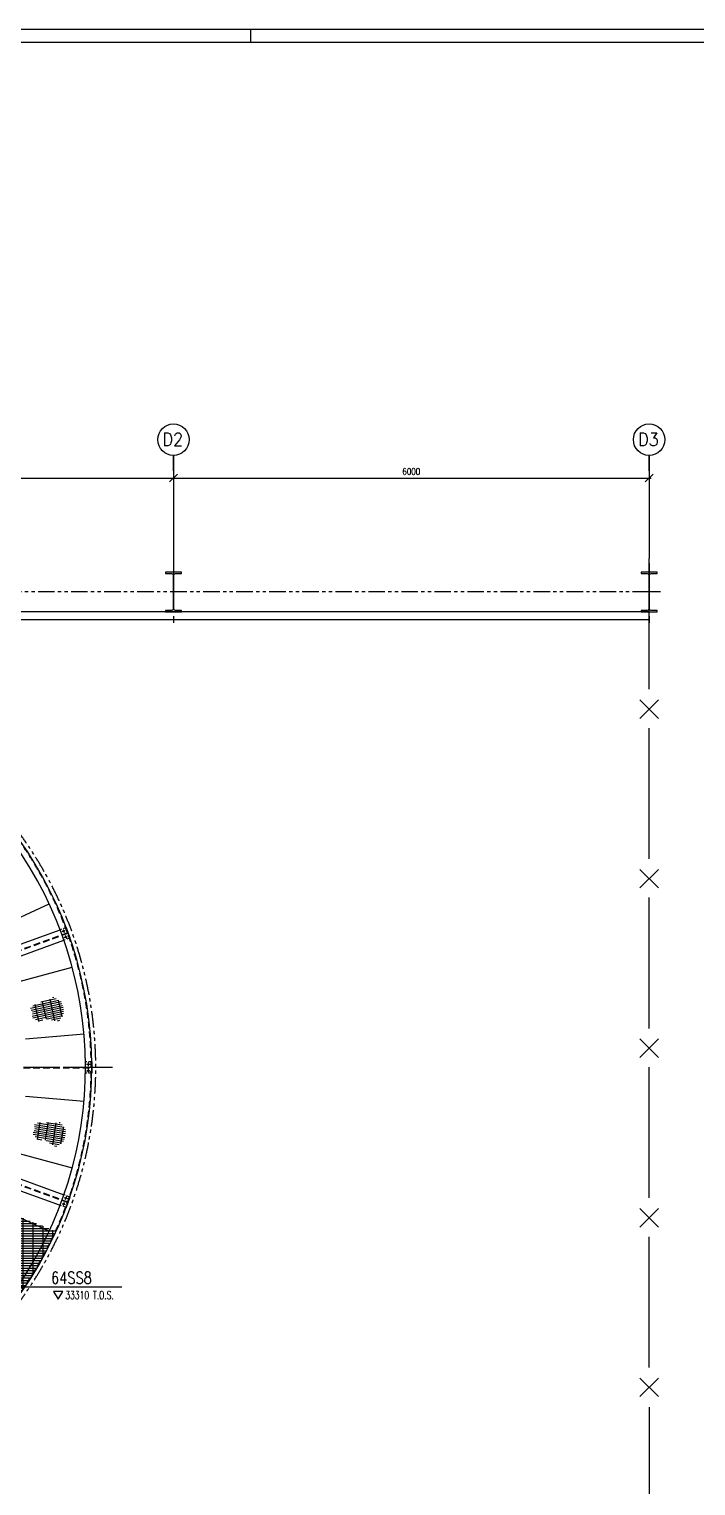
# Model space of a CAD drawing. Extents: x 0 to 39171, y 29931 to 57651.
# Drawn here: x 15583 to 23993, y 39272 to 57651 of the extents above; entities that cross this region are included whole.
import ezdxf

# ---------------------------------------------------------------- set-up
doc = ezdxf.new("R2010")
doc.units = 0
doc.header["$LTSCALE"] = 333.3
doc.header["$MEASUREMENT"] = 0
doc.header["$PDSIZE"] = 5
for name, pattern in [('CENTER', [2, 1.25, -0.25, 0.25, -0.25]), ('DASHDOT', [1, 0.5, -0.25, 0, -0.25]), ('HIDDEN', [0.375, 0.25, -0.125]), ('PHANTOM', [2.5, 1.25, -0.25, 0.25, -0.25, 0.25, -0.25]), ('PHANTOM2', [1.25, 0.625, -0.125, 0.125, -0.125, 0.125, -0.125])]:
    doc.linetypes.add(name, pattern=pattern)
doc.layers.get('0').update_dxf_attribs({"linetype": 'CONTINUOUS'})
doc.layers.get('DEFPOINTS').update_dxf_attribs({"linetype": 'CONTINUOUS'})
for name, color, linetype in [('$01Sald', 2, 'CONTINUOUS'), ('100', 1, 'CONTINUOUS'), ('20', 3, 'CONTINUOUS'), ('50', 6, 'CONTINUOUS'), ('70', 7, 'DASHDOT')]:
    doc.layers.add(name, color=color, linetype=linetype)
doc.styles.add('DIM', font='romans.shx', dxfattribs={"height": 40})
doc.styles.add('ROMANS', font='romans', dxfattribs={"width": 0.8})
doc.styles.get("Standard").update_dxf_attribs({"font": 'ROMANS.SHX', "width": 0.8})
doc.dimstyles.new('STANDARD$0', dxfattribs={"dimscale": 20, "dimtxt": 0.18, "dimasz": 2, "dimexe": 1, "dimexo": 1, "dimgap": 1, "dimtad": 1, "dimdec": 0, "dimzin": 0, "dimdsep": 46, "dimtxsty": 'DIM', "dimblk1": 'OBLIQUE', "dimblk2": 'OBLIQUE', "dimsah": 1, "dimcen": 0.09, "dimdle": 1, "dimclrd": 6, "dimclre": 6, "dimclrt": 6, "dimadec": 0, "dimazin": 0, "dimtfac": 1, "dimtdec": 0, "dimtofl": 0, "dimtmove": 2, "dimatfit": 3, "dimldrblk": 'OBLIQUE', "dimfxl": 0, "dimtolj": 1, "dimtzin": 0, "dimarcsym": 0})

# ---------------------------------------------------------------- blocks, each defined once
blk = doc.blocks.new('*D0')
at = {"layer": '50', "color": 0, "lineweight": -2}
for p, q in [((11403, 52274), (11403, 51981)), ((17403, 52274), (17403, 51981)), ((11354, 51938), (11453, 52037)), ((17354, 51938), (17453, 52037)), ((11377, 51987), (17430, 51987))]:
    blk.add_line(p, q, dxfattribs=at)
at = {"layer": 'DEFPOINTS', "color": 0}
for p in [(11403, 52277), (17403, 52277), (17403, 51987)]:
    blk.add_point(p, dxfattribs=at)
at = {"layer": '50', "color": 0, "insert": (14403, 52070), "char_height": 82.5, "attachment_point": 5}
blk.add_mtext('\\A1;6000', dxfattribs=at)
blk = doc.blocks.new('*D2')
at = {"layer": '50', "color": 0, "lineweight": -2}
for p, q in [((17403, 52274), (17403, 51981)), ((23403, 52274), (23403, 51981)), ((17354, 51938), (17453, 52037)), ((23354, 51938), (23453, 52037)), ((17377, 51987), (23430, 51987))]:
    blk.add_line(p, q, dxfattribs=at)
at = {"layer": 'DEFPOINTS', "color": 0}
for p in [(17403, 52277), (23403, 52277), (23403, 51987)]:
    blk.add_point(p, dxfattribs=at)
at = {"layer": '50', "color": 0, "insert": (20403, 52070), "char_height": 82.5, "attachment_point": 5}
blk.add_mtext('\\A1;6000', dxfattribs=at)
blk = doc.blocks.new('*X15')
at = {"color": 0}
for p, q in [((1228.9, 475), (1427.5, 475)), ((1229.8, 487.5), (1431.2, 487.5)), ((1230.6, 462.5), (1425.6, 462.5)), ((1232.3, 500), (1430.1, 500)), ((1234.8, 512.5), (1416.2, 512.5)), ((1244.1, 525), (1343.8, 525)), ((1250, 422), (1250, 530.6)), ((1257.2, 537.5), (1318.7, 537.5)), ((1270.3, 550), (1285.4, 550)), ((1300, 404.2), (1300, 544.5)), ((1350, 411.7), (1350, 522.7)), ((1370.6, 525), (1402.2, 525)), ((1400, 418), (1400, 527)), ((1232.2, 450), (1430.1, 450)), ((1233.7, 437.5), (1431.5, 437.5)), ((1246.8, 425), (1414.5, 425)), ((1259.9, 412.5), (1359.2, 412.5)), ((1273, 400), (1281.3, 400))]:
    blk.add_line(p, q, dxfattribs=at)

msp = doc.modelspace()

# ---------------------------------------------------------------- hatches: boundary and pattern name
at = {"layer": '50'}
h = msp.add_hatch(dxfattribs=at)
h.set_pattern_fill('GRATE', color=8, scale=1000, style=0)
h.set_pattern_definition([(0, (1257.794, -761.57), (0, 31.25), []), (90, (1257.8, -761.57), (-125, 8e-15), [])])
edge = h.paths.add_edge_path()
edge.add_line((15176.53, 42781.31), (15910.24, 42487.48))
edge.add_arc((12661.09, 43788.66), 3500, 312.493462, 338.175508, ccw=False)
edge.add_line((15025.37, 41207.92), (14491.47, 41790.7))
edge.add_arc((12661.09, 43788.66), 2709.64, 312.493462, 338.175508)

# ---------------------------------------------------------------- linework, layer by layer
at = {"layer": '$01Sald', "color": 6}
for p, q in [((17403.3, 51980.75), (17403.3, 50870.35)), ((23403.3, 51980.75), (23403.3, 50971.52))]:
    msp.add_line(p, q, dxfattribs=at)
at = {"layer": '100'}
msp.add_line((18381, 57486.07), (18381, 57651.07), dxfattribs=at)
at = {"layer": '100', "color": 5}
for p, q in [((23403.3, 50300.23), (12609.77, 50300.23)), ((23403.3, 50200.23), (12609.77, 50200.23))]:
    msp.add_line(p, q, dxfattribs=at)
at = {"layer": '100'}
msp.add_lwpolyline([(0, 29931.07), (0, 57651.07), (39171, 57651.07), (39171, 29931.07)], close=True, dxfattribs=at)
at = {"layer": '20', "linetype": 'Continuous'}
for p, q in [((23403.3, 49321.52), (23403.3, 50971.52)), ((23286.63, 49188.3), (23519.97, 48954.95)), ((23519.97, 49188.3), (23286.63, 48954.95)), ((23403.3, 47182.34), (23403.3, 48832.34)), ((23286.63, 47049.12), (23519.97, 46815.77)), ((23519.97, 47049.12), (23286.63, 46815.77)), ((23403.3, 45043.17), (23403.3, 46693.17)), ((23519.97, 44909.94), (23286.63, 44676.6)), ((23286.63, 44909.94), (23519.97, 44676.6)), ((23403.3, 42903.99), (23403.3, 44553.99)), ((23286.63, 42770.77), (23519.97, 42537.42)), ((23519.97, 42770.77), (23286.63, 42537.42)), ((23403.3, 40764.81), (23403.3, 42414.81)), ((23519.97, 40631.59), (23286.63, 40398.24)), ((23286.63, 40631.59), (23519.97, 40398.24)), ((23403.3, 40265.02), (23403.3, 38550.23))]:
    msp.add_line(p, q, dxfattribs=at)
at = {"layer": '20', "linetype": 'PHANTOM2'}
msp.add_line((23403.3, 50550.23), (4403.3, 50550.23), dxfattribs=at)
at = {"layer": '20'}
msp.add_lwpolyline([(165, 30096.07), (165, 57486.07), (39006, 57486.07), (39006, 30096.07)], close=True, dxfattribs=at)
for points in [[(17503.3, 50800.23), (17303.3, 50800.23), (17303.3, 50784.23), (17377.2, 50784.23, -0.41421356), (17398.2, 50763.23), (17398.2, 50337.23, -0.41421356), (17377.2, 50316.23), (17303.3, 50316.23), (17303.3, 50300.23), (17503.3, 50300.23), (17503.3, 50316.23), (17429.4, 50316.23, -0.41421356), (17408.4, 50337.23), (17408.4, 50763.23, -0.41421356), (17429.4, 50784.23), (17503.3, 50784.23)], [(23503.3, 50800.23), (23303.3, 50800.23), (23303.3, 50784.23), (23377.2, 50784.23, -0.41421356), (23398.2, 50763.23), (23398.2, 50337.23, -0.41421356), (23377.2, 50316.23), (23303.3, 50316.23), (23303.3, 50300.23), (23503.3, 50300.23), (23503.3, 50316.23), (23429.4, 50316.23, -0.41421356), (23408.4, 50337.23), (23408.4, 50763.23, -0.41421356), (23429.4, 50784.23), (23503.3, 50784.23)]]:
    msp.add_lwpolyline(points, format="xyb", close=True, dxfattribs=at)
at = {"layer": '50'}
for p, q in [((17403.3, 52079.06), (17403.3, 52273.55)), ((23403.3, 52079.06), (23403.3, 52273.55))]:
    msp.add_line(p, q, dxfattribs=at)
at = {"layer": '50', "color": 8, "linetype": 'HIDDEN', "ltscale": 0.5}
for p, q in [((16049.17, 46315.68), (15973.99, 46288.32)), ((16097.05, 46184.12), (16021.87, 46156.76)), ((16372.81, 44620.23), (16292.8, 44620.23)), ((16372.81, 44480.23), (16292.8, 44480.23)), ((16097.05, 42916.34), (16021.87, 42943.7)), ((16049.17, 42784.78), (15973.99, 42812.15))]:
    msp.add_line(p, q, dxfattribs=at)
at = {"layer": '50', "color": 8}
for p, q in [((16049.17, 46315.68), (16049.63, 46315.85)), ((16049.63, 46315.85), (16097.51, 46184.29)), ((14432.65, 45727.32), (15973.99, 46288.32)), ((14480.53, 45595.76), (16021.87, 46156.76)), ((16097.05, 46184.12), (16097.51, 46184.29)), ((16372.81, 44620.23), (16373.3, 44620.23)), ((16372.81, 44480.23), (16373.3, 44480.23)), ((16373.3, 44620.23), (16373.3, 44480.23)), ((14480.53, 43504.7), (16021.87, 42943.7)), ((14432.65, 43373.14), (15973.99, 42812.15)), ((16097.51, 42916.17), (16049.63, 42784.61)), ((16097.05, 42916.34), (16097.51, 42916.17)), ((16049.17, 42784.78), (16049.63, 42784.61))]:
    msp.add_line(p, q, dxfattribs=at)
at = {"layer": '50', "color": 8, "linetype": 'HIDDEN'}
for p, q in [((14232.28, 45584.15), (16072.2, 46253.83)), ((14235.02, 45576.64), (16074.94, 46246.31)), ((15010.52, 44554.23), (16373.3, 44554.23)), ((15010.52, 44546.23), (16373.3, 44546.23)), ((14232.28, 43516.31), (16072.2, 42846.63)), ((14235.02, 43523.83), (16074.94, 42854.15))]:
    msp.add_line(p, q, dxfattribs=at)
at = {"layer": '50', "color": 6, "linetype": 'Continuous', "lineweight": -2}
msp.add_line((16753.81, 41780.28), (15084.52, 41780.28), dxfattribs=at)
at = {"layer": '50'}
msp.add_lwpolyline([(15948.43, 41625.54), (16006.5, 41726.12), (15890.36, 41726.12)], close=True, dxfattribs=at)
for centre in [(17403.3, 52471.55), (23403.3, 52471.55)]:
    msp.add_circle(centre, 198, dxfattribs=at)
at = {"layer": '50', "color": 8}
for centre in [(16018.25, 46272.5), (16045.61, 46197.33), (16328.98, 44590.23), (16328.98, 44510.23), (16018.25, 42827.96), (16045.61, 42903.14)]:
    msp.add_circle(centre, 7, dxfattribs=at)
at = {"layer": '50', "color": 4}
msp.add_arc((11403.3, 44550.23), 4970, 295, 74.597775, dxfattribs=at)
at = {"layer": '50', "color": 8, "linetype": 'HIDDEN'}
msp.add_arc((11403.3, 44550.23), 4962, 295, 74.572325, dxfattribs=at)
at = {"layer": '50', "color": 8}
msp.add_arc((11403.3, 44550.23), 4890, 295.093735, 74.339384, dxfattribs=at)
at = {"layer": '50', "color": 8, "linetype": 'PHANTOM', "ltscale": 0.5}
msp.add_arc((11403.3, 44550.23), 5020, 294.429315, 74.162595, dxfattribs=at)
at = {"layer": '70'}
for p, q in [((17403.3, 50910.03), (17403.3, 50160.48)), ((23403.3, 50910.03), (23403.3, 50160.48)), ((17548.75, 50550.23), (17259.6, 50550.23)), ((23548.75, 50550.23), (23259.6, 50550.23))]:
    msp.add_line(p, q, dxfattribs=at)
at = {"layer": '70', "color": 8, "linetype": 'Continuous'}
for p, q in [((15164.48, 46304.1), (15835.15, 46616.83)), ((15411.89, 45624.33), (16126.68, 45815.86)), ((15537.51, 44911.93), (16274.69, 44976.42)), ((15537.51, 44188.53), (16274.69, 44124.04)), ((15411.89, 43476.13), (16126.68, 43284.61)), ((15164.48, 42796.37), (15835.15, 42483.63))]:
    msp.add_line(p, q, dxfattribs=at)
at = {"layer": '70', "color": 8}
for p, q in [((15997.75, 46265.04), (16038.75, 46279.96)), ((16010.79, 46293), (16025.71, 46252)), ((16025.11, 46189.86), (16066.11, 46204.79)), ((16038.15, 46217.83), (16053.2, 46176.48)), ((16307.17, 44590.23), (16350.8, 44590.23)), ((16307.17, 44510.23), (16350.8, 44510.23)), ((16328.98, 44612.05), (16328.98, 44568.42)), ((16328.98, 44532.05), (16328.98, 44488.04)), ((15997.75, 42835.42), (16038.75, 42820.5)), ((16025.71, 42848.46), (16010.66, 42807.11)), ((16025.11, 42910.6), (16066.11, 42895.67)), ((16053.07, 42923.64), (16038.15, 42882.64))]:
    msp.add_line(p, q, dxfattribs=at)
at = {"layer": '70', "linetype": 'CENTER'}
msp.add_line((16634.61, 44550.23), (15010.52, 44550.23), dxfattribs=at)

# ---------------------------------------------------------------- block references
at = {"layer": '50', "color": 8, "yscale": 2, "zscale": 2}
for p, xscale, rotation in [((18208.3, 46763.47), 2.000000000002828, 192.4303367083459), ((18616.93, 44232.34), 1.999999999996743, 170.7856106657499)]:
    msp.add_blockref('*X15', p, dxfattribs=dict(at, xscale=xscale, rotation=rotation))

# ---------------------------------------------------------------- texts
at = {"layer": '100', "color": 2, "style": 'ROMANS', "width": 0.8}
msp.add_text('64SS8', height=150, dxfattribs=at).set_placement((15858.96, 41821.76))
at = {"layer": '50', "color": 2, "style": 'ROMANS', "width": 0.9}
for s, p in [('D2', (17263.41, 52392.2)), ('D3', (23263.41, 52392.2))]:
    msp.add_text(s, height=165, dxfattribs=at).set_placement(p)
at = {"layer": '50', "style": 'ROMANS', "width": 0.7}
msp.add_text('33310 T.O.S.', height=100, dxfattribs=at).set_placement((16039.19, 41628.15))

# ---------------------------------------------------------------- dimensions: what is measured, and where the dimension line sits
at = {"layer": '50'}
for base, p1, p2, picture, middle in [((17403.3, 51987.35), (11403.3, 52276.85), (17403.3, 52276.85), '*D0', (14403.3, 52069.85)), ((23403.3, 51987.35), (17403.3, 52276.85), (23403.3, 52276.85), '*D2', (20403.3, 52069.85))]:
    dim = msp.add_linear_dim(base=base, p1=p1, p2=p2, dimstyle='STANDARD$0', override={"dimscale": 33, "dimtxt": 2.5, "dimasz": 0, "dimexe": 0.2, "dimexo": 0.1, "dimgap": 0.1, "dimtad": 0, "dimdec": 1, "dimzin": 8, "dimtxsty": 'Standard', "dimsah": 0, "dimtsz": 1.5, "dimcen": 0.1, "dimdle": 0.8, "dimclrd": 0, "dimclre": 0, "dimclrt": 0, "dimaunit": 1, "dimtfac": 0.1, "dimtdec": 1, "dimtofl": 1, "dimtvp": 1, "dimtzin": 8}, dxfattribs=at)
    dim.commit()
    dim.dimension.update_dxf_attribs({"geometry": picture, "text_midpoint": middle})

doc.saveas('drawing.dxf')
